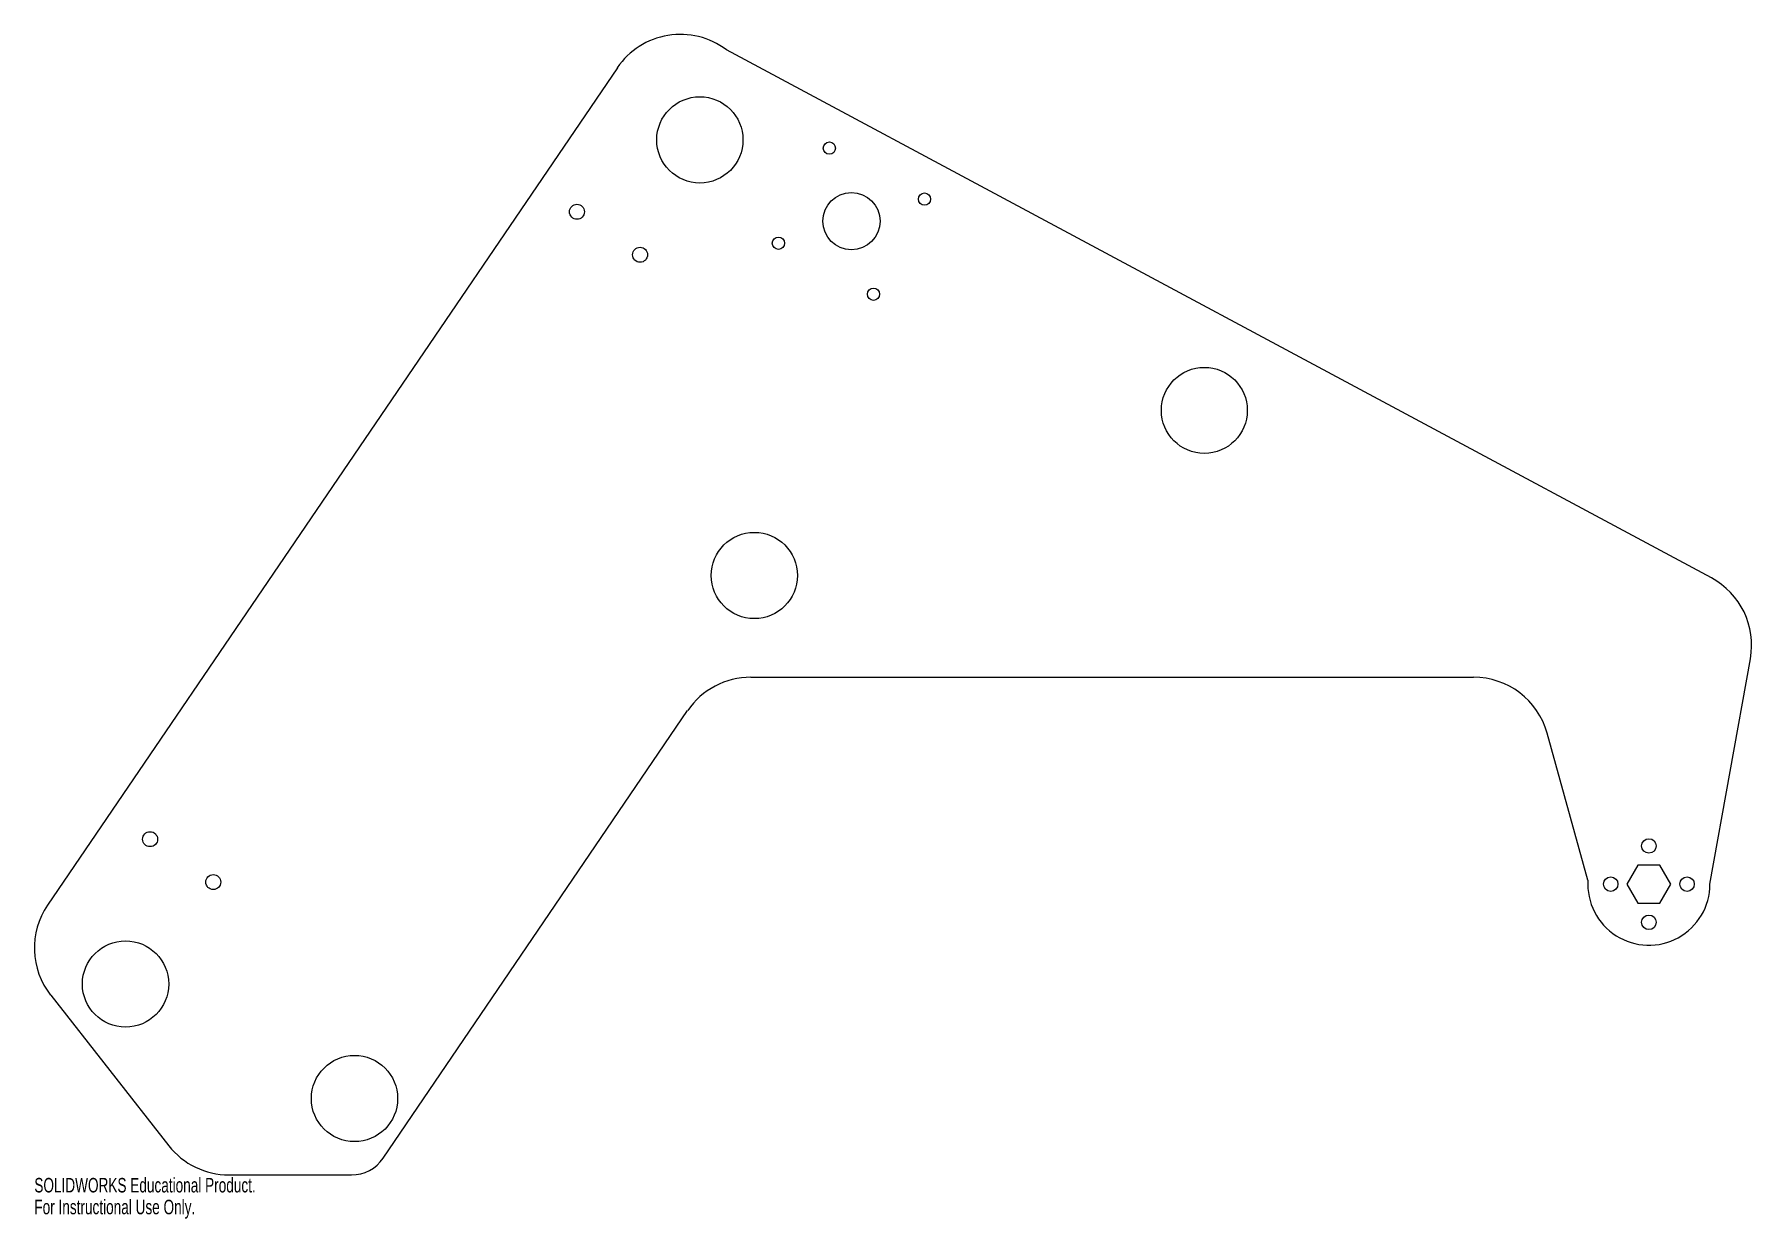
# Model space of a CAD drawing. Header units: inches. Extents: x -16.9 to 5.6, y -3 to 12.5.
import ezdxf

# ---------------------------------------------------------------- set-up
doc = ezdxf.new("R2010")
doc.units = ezdxf.units.IN
doc.header["$MEASUREMENT"] = 0
doc.styles.add('SLDTEXTSTYLE0', font='TXT', dxfattribs={"width": 0.7})

msp = doc.modelspace()

# ---------------------------------------------------------------- linework, layer by layer
at = {"color": 7, "linetype": 'Continuous', "lineweight": 25}
for p, q in [((5.032, 5.421), (-7.874, 12.339)), ((-9.303, 12.104), (-16.769, 1.135)), ((5.013, 1.41), (5.544, 4.363)), ((-7.555, 4.12), (1.916, 4.12)), ((-12.372, -2.18), (-8.382, 3.683)), ((3.414, 1.461), (2.879, 3.388)), ((4.069, 1.66), (3.924, 1.41)), ((4.357, 1.66), (4.069, 1.66)), ((4.502, 1.41), (4.357, 1.66)), ((3.924, 1.41), (4.069, 1.16)), ((4.357, 1.16), (4.502, 1.41)), ((4.069, 1.16), (4.357, 1.16)), ((-16.728, -0.045), (-15.18, -2.016)), ((-14.394, -2.398), (-12.785, -2.398))]:
    msp.add_line(p, q, dxfattribs=at)
for centre, radius in [((-8.222, 11.159), 0.565), ((-6.525, 11.052), 0.08), ((-6.236, 10.095), 0.375), ((-5.279, 10.384), 0.08), ((-9.832, 10.217), 0.098), ((-9.005, 9.654), 0.098), ((-7.193, 9.805), 0.08), ((-5.947, 9.137), 0.08), ((-1.612, 7.616), 0.563), ((-7.508, 5.453), 0.565), ((-15.425, 1.999), 0.098), ((4.213, 1.91), 0.095), ((-14.598, 1.437), 0.098), ((3.713, 1.41), 0.095), ((4.713, 1.41), 0.095), ((4.213, 0.91), 0.095), ((-15.747, 0.102), 0.565), ((-12.747, -1.398), 0.565)]:
    msp.add_circle(centre, radius, dxfattribs=at)
for centre, radius, start, end in [((-8.477, 11.541), 1, 52.9459, 145.7616), ((4.559, 4.54), 1, 349.8093, 61.8058), ((-7.555, 3.12), 1, 90, 145.7616), ((1.916, 3.12), 1, 15.5189, 90), ((4.213, 1.41), 0.8, 176.3696, 0), ((-15.942, 0.572), 1, 145.7616, 218.1519), ((-14.394, -1.398), 1, 218.1519, 270), ((-12.785, -1.898), 0.5, 270, 325.7616)]:
    msp.add_arc(centre, radius, start, end, dxfattribs=at)

# ---------------------------------------------------------------- texts
at = {"color": 7, "linetype": 'Continuous', "char_height": 0.1903, "attachment_point": 1, "style": 'SLDTEXTSTYLE0'}
for s, insert in [('SOLIDWORKS Educational Product.', (-16.942, -2.438)), ('For Instructional Use Only.', (-16.942, -2.724))]:
    msp.add_mtext(s, dxfattribs=dict(at, insert=insert))

doc.saveas('drawing.dxf')
